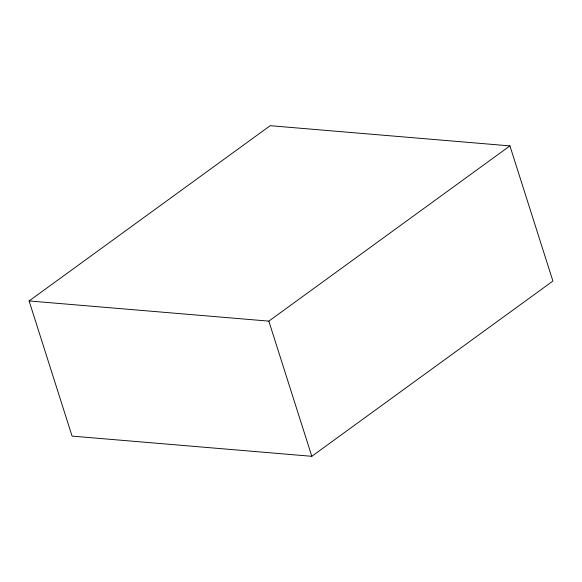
<?xml version="1.0" encoding="UTF-8"?>
<svg xmlns="http://www.w3.org/2000/svg" width="582" height="582" viewBox="0 0 582 582"><rect width="100%" height="100%" fill="white"/><g stroke="black" fill="none" stroke-linecap="round" stroke-linejoin="round"><path stroke-width="0.87" d="M29.1 300.945L270.193 125.697L509.927 145.886L552.9 281.055L311.807 456.303L72.073 436.114L29.1 300.945L268.833 321.133L509.927 145.886M268.833 321.133L311.807 456.303"/></g></svg>
